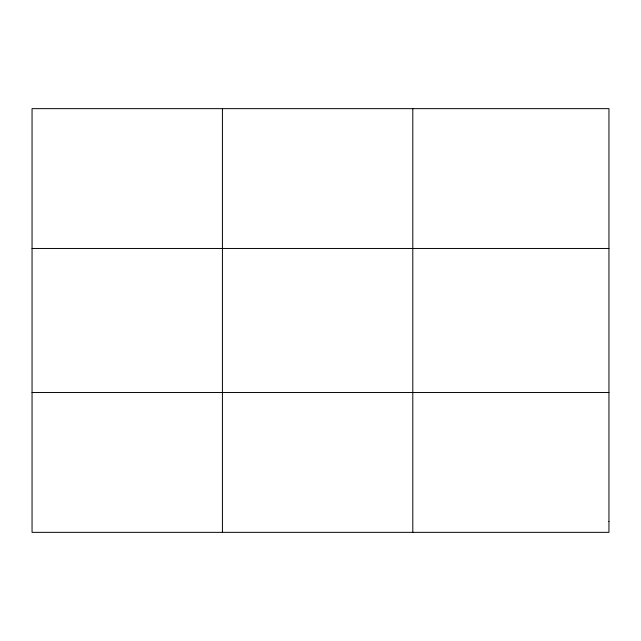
<?xml version="1.0" encoding="UTF-8"?>
<svg xmlns="http://www.w3.org/2000/svg" width="641" height="641" viewBox="0 0 641 641"><rect width="100%" height="100%" fill="white"/><g stroke="black" fill="none" stroke-linecap="round" stroke-linejoin="round"><path stroke-width="0.96" d="M222.427 108.65L222.427 532.351M412.804 108.65L412.804 532.351M32.05 248.468L608.95 248.468M32.05 392.532L608.95 392.532M608.95 521.59L608.95 532.351L32.05 532.351L32.05 108.65L608.95 108.65L608.95 521.59"/></g></svg>
